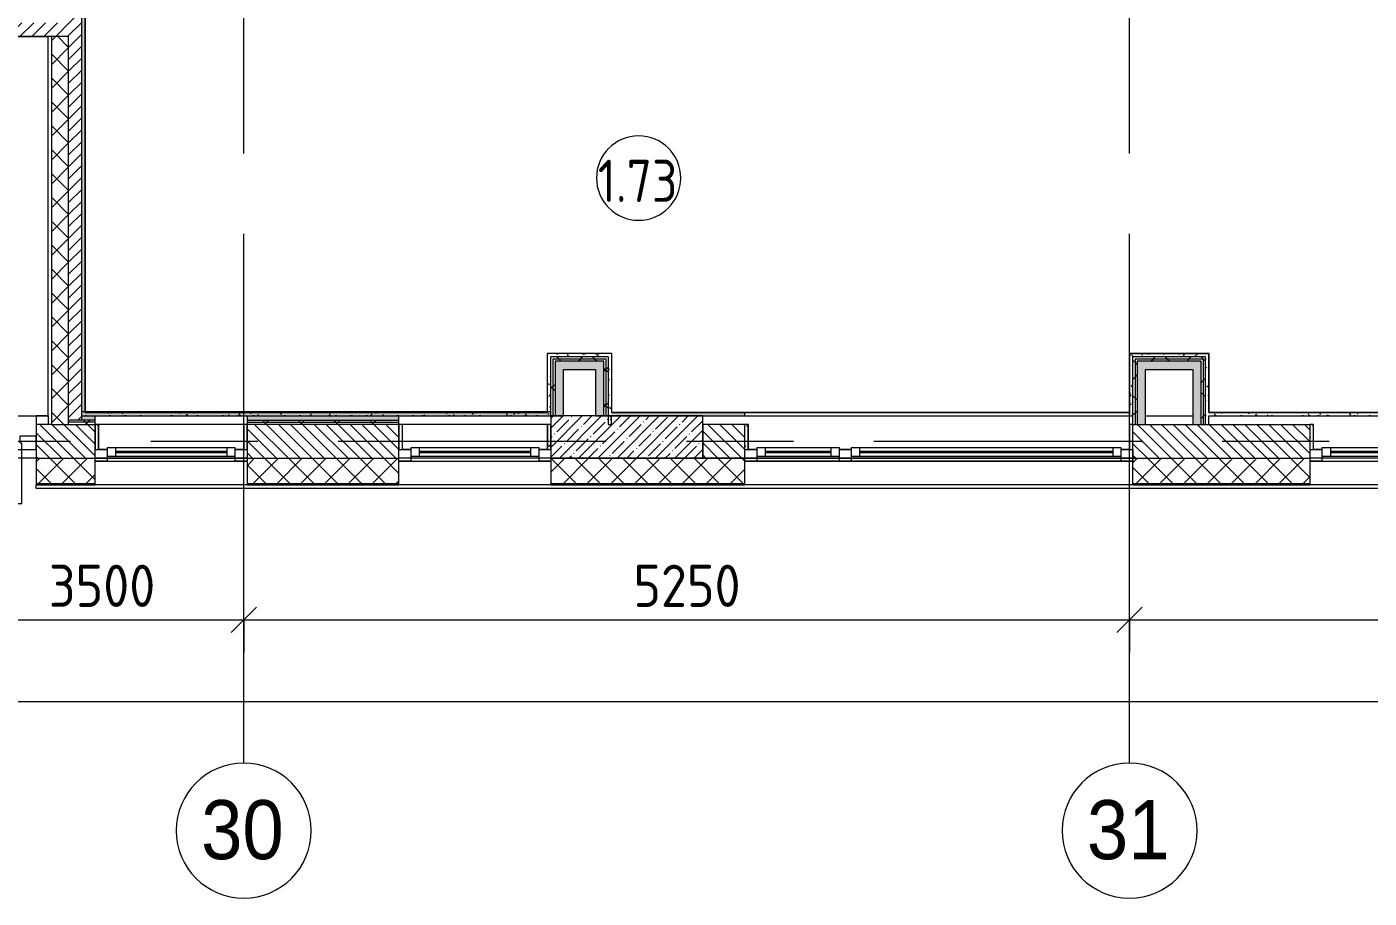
# Model space of a CAD drawing. Header units: millimetres. Extents: x 81459 to 274965, y -8553 to 29000.
# Drawn here: x 109424 to 117380, y -2706 to 2455 of the extents above; entities that cross this region are included whole.
import ezdxf

# ---------------------------------------------------------------- set-up
doc = ezdxf.new("R2010")
doc.units = ezdxf.units.MM
doc.linetypes.add('Осевая', pattern=[3175, 635, -476.25, 1587.5, -476.25])
for name, color, linetype, lineweight in [('A-ANNO-DIMS', 7, 'Continuous', 9), ('A-ANNO-DIMS-100', 7, 'Continuous', 9), ('A-AREA-IDEN', 7, 'Continuous', 9), ('A-GLAZ', 7, 'Continuous', 9), ('A-GLAZ-1', 7, 'Continuous', 13), ('A-WALL', 7, 'Continuous', 9), ('I-WALL', 7, 'Continuous', 9), ('S-COLS', 7, 'Continuous', 9), ('Оси', 7, 'Continuous', 9), ('Оси-1', 7, 'Continuous', 20), ('Оси-2', 7, 'Осевая', 9)]:
    doc.layers.add(name, color=color, linetype=linetype, lineweight=lineweight)
for name, color, linetype, lineweight, true_color in [('A-DOOR-1', 1, 'Continuous', 9, 0xff0000), ('A-DOOR-2', 1, 'Continuous', 13, 0xff0000), ('A-DOOR-FRAM-1', 1, 'Continuous', 13, 0xff0000), ('A-WALL-1', 7, 'Continuous', 9, 0x3c3c3c), ('A-WALL-FNSH-1', 7, 'Continuous', 9, 0x3c3c3c)]:
    doc.layers.add(name, color=color, linetype=linetype, lineweight=lineweight, true_color=true_color)
doc.styles.add('Arial', font='arial.ttf', dxfattribs={"width": 0.9, "height": 350})
doc.styles.add('GOST Common_1', font='GOST_Common.ttf', dxfattribs={"width": 0.9, "height": 250})
doc.styles.add('ISOCPEUR', font='isocpeur.ttf', dxfattribs={"width": 0.9, "height": 250})
doc.dimstyles.new('ISO-2_5_0_9К_БОЛЬШОЙ', dxfattribs={"dimscale": 304.8, "dimtxt": 248.995294, "dimasz": 0.492126, "dimexe": 0.393701, "dimexo": 0.984252, "dimgap": 0, "dimtad": 1, "dimdec": 0, "dimrnd": 10, "dimzin": 0, "dimdsep": 46, "dimtxsty": 'ISOCPEUR', "dimblk1": 'OBLIQUE', "dimblk2": 'OBLIQUE', "dimsah": 1, "dimcen": 0.09, "dimdle": 0.393701, "dimazin": 0, "dimtfac": 1, "dimtdec": 4, "dimtix": 1, "dimtmove": 0, "dimatfit": 3, "dimfxl": 1, "dimtvp": 1, "dimtolj": 1, "dimtzin": 0, "dimarcsym": 2})
doc.dimstyles.new('ISO-2_5_0_9К_БОЛЬШОЙ_1', dxfattribs={"dimscale": 304.8, "dimtxt": 248.995294, "dimasz": 0.492126, "dimexe": 0.393701, "dimexo": 0.984252, "dimgap": 0, "dimtad": 1, "dimdec": 0, "dimrnd": 10, "dimzin": 0, "dimdsep": 46, "dimtxsty": 'ISOCPEUR', "dimblk1": 'OBLIQUE', "dimblk2": 'OBLIQUE', "dimsah": 1, "dimcen": 0.09, "dimdle": 0.393701, "dimazin": 0, "dimtfac": 1, "dimtdec": 4, "dimtix": 1, "dimtmove": 2, "dimatfit": 3, "dimfxl": 1, "dimtvp": 1, "dimtolj": 1, "dimtzin": 0, "dimarcsym": 2})
pattern_1 = [(45, (0, 0), (-35.35534, 35.35534), [])]
pattern_2 = [(45, (0, 0), (-70.71068, 70.71068), []), (135, (0, 0), (-70.71068, -70.71068), [])]
pattern_3 = [(0, (0, 0), (121.92, 30.48), [10.058, -81.382, 10.058, -81.382, -487.68]), (0, (0, 0), (121.92, 30.48), [-182.88, 10.058, -172.822, 10.058, -81.382, -213.36]), (0, (0, 0), (121.92, 30.48), [-457.2, 10.058, -50.902, 10.058, -142.342]), (120, (45.72, 15.24), (-87.356454, 90.345817), [10.058, -81.382, 10.058, -81.382, -487.68]), (120, (45.72, 15.24), (-87.356454, 90.345817), [-182.88, 10.058, -172.822, 10.058, -81.382, -213.36]), (120, (45.72, 15.24), (-87.356454, 90.345817), [-457.2, 10.058, -50.902, 10.058, -142.342]), (240, (60.96, 76.2), (-34.563546, -120.825817), [10.058, -81.382, 10.058, -81.382, -487.68]), (240, (60.96, 76.2), (-34.563546, -120.825817), [-182.88, 10.058, -172.822, 10.058, -81.382, -213.36]), (240, (60.96, 76.2), (-34.563546, -120.825817), [-457.2, 10.058, -50.902, 10.058, -142.342])]
pattern_4 = [(45, (0, 0), (-106.06602, 106.06602), []), (135, (0, 0), (-106.06602, -106.06602), [])]

# ---------------------------------------------------------------- blocks, each defined once
blk = doc.blocks.new('120_Окно_СКБ_2Ст_Фрамуга сверху - 120_Окно_СКБ_2Ст_2300х2500_h_ ДОО-19727959-План заполнения и маркировки дверных проемов 1 этажа в осях 23_1-33')
at = {"layer": 'A-GLAZ'}
for p, q in [((1150, -57), (-1150, -57)), ((-1080, -57), (1080, -57)), ((-1130, -127), (-1080, -127)), ((-1030, -107), (470, -107)), ((470, -117), (-1030, -117)), ((520, -127), (590, -127)), ((520, -127), (590, -127)), ((640, -107), (1030, -107)), ((1030, -117), (640, -117)), ((1080, -127), (1130, -127))]:
    blk.add_line(p, q, dxfattribs=at)
at = {"layer": 'A-GLAZ-1'}
for p, q in [((-1150, -127), (-1150, -57)), ((-1150, -57), (-1080, -57)), ((-1080, -57), (-1080, -127)), ((520, -127), (520, -57)), ((520, -57), (590, -57)), ((590, -57), (590, -127)), ((1080, -127), (1080, -57)), ((1080, -57), (1150, -57)), ((1150, -57), (1150, -127)), ((-1080, -127), (-1150, -127)), ((520, -87), (-1080, -87)), ((-1080, -87), (-1080, -137)), ((-1080, -137), (520, -137)), ((-1030, -137), (-1030, -87)), ((470, -137), (470, -87)), ((520, -137), (520, -87)), ((590, -127), (520, -127)), ((1080, -87), (590, -87)), ((590, -87), (590, -137)), ((590, -137), (1080, -137)), ((640, -137), (640, -87)), ((1030, -137), (1030, -87)), ((1080, -137), (1080, -87)), ((1150, -127), (1080, -127))]:
    blk.add_line(p, q, dxfattribs=at)
blk = doc.blocks.new('120_Окно_СКБ_1Ст - 120_Окно_СКБ_1Ст 900х2500_h_ с форточкой-22876038-План заполнения и маркировки дверных проемов 1 этажа в осях 23_1-33')
at = {"layer": 'A-GLAZ'}
for p, q in [((450, -57), (-450, -57)), ((-430, -127), (-380, -127)), ((-330, -107), (330, -107)), ((330, -117), (-330, -117)), ((380, -127), (430, -127))]:
    blk.add_line(p, q, dxfattribs=at)
at = {"layer": 'A-GLAZ-1'}
for p, q in [((-450, -127), (-450, -57)), ((-450, -57), (-380, -57)), ((-380, -57), (-380, -127)), ((380, -127), (380, -57)), ((380, -57), (450, -57)), ((450, -57), (450, -127)), ((-380, -127), (-450, -127)), ((380, -87), (-380, -87)), ((-380, -87), (-380, -137)), ((-380, -137), (380, -137)), ((-330, -137), (-330, -87)), ((330, -137), (330, -87)), ((380, -137), (380, -87)), ((450, -127), (380, -127))]:
    blk.add_line(p, q, dxfattribs=at)
blk = doc.blocks.new('110_Дверь_СКБ_2Ст_Наружная - ДН-5_л__ Двухстворчатая 1350 х3800 _h_ в свету с верхним остеклением-21877029-План заполнения и маркировки дверных проемов 1 этажа в осях 23_1-33')
at = {"layer": 'A-DOOR-1'}
for centre, radius, start, end in [((659.5, 50), 960, 90, 180), ((-620.5, 50), 320, 0, 90)]:
    blk.add_arc(centre, radius, start, end, dxfattribs=at)
at = {"layer": 'A-DOOR-2'}
for p, q in [((659.5, 1010), (619.5, 1010)), ((619.5, 50), (619.5, 1010)), ((659.5, 1010), (659.5, 50)), ((-620.5, 370), (-580.5, 370)), ((-620.5, 370), (-620.5, 50)), ((-580.5, 50), (-580.5, 370)), ((-620.5, 50), (-580.5, 50)), ((659.5, 50), (619.5, 50))]:
    blk.add_line(p, q, dxfattribs=at)
at = {"layer": 'A-DOOR-FRAM-1'}
for p, q in [((-705.5, 50), (-705.5, -30)), ((-705.5, 50), (-620.5, 50)), ((-620.5, 50), (-620.5, 10)), ((-610.5, 10), (-620.5, 10)), ((-610.5, 10), (-610.5, -30)), ((649.5, 10), (649.5, -30)), ((659.5, 10), (649.5, 10)), ((659.5, 50), (659.5, 10)), ((659.5, 50), (744.5, 50)), ((744.5, 50), (744.5, -30)), ((-705.5, -30), (-610.5, -30)), ((649.5, -30), (744.5, -30))]:
    blk.add_line(p, q, dxfattribs=at)
blk = doc.blocks.new('120_Окно_СКБ_1Ст - 120_Окно_СКБ_1Ст 900х2500_h_ с форточкой-V8-План заполнения и маркировки дверных проемов 1 этажа в осях 23_1-33')
at = {"layer": 'A-GLAZ'}
for p, q in [((450, -57), (-450, -57)), ((-430, -127), (-380, -127)), ((-330, -107), (330, -107)), ((330, -117), (-330, -117)), ((380, -127), (430, -127))]:
    blk.add_line(p, q, dxfattribs=at)
at = {"layer": 'A-GLAZ-1'}
for p, q in [((-450, -127), (-450, -57)), ((-450, -57), (-380, -57)), ((-380, -57), (-380, -127)), ((380, -127), (380, -57)), ((380, -57), (450, -57)), ((450, -57), (450, -127)), ((-380, -127), (-450, -127)), ((380, -87), (-380, -87)), ((-380, -87), (-380, -137)), ((-380, -137), (380, -137)), ((-330, -137), (-330, -87)), ((330, -137), (330, -87)), ((380, -137), (380, -87)), ((450, -127), (380, -127))]:
    blk.add_line(p, q, dxfattribs=at)
blk = doc.blocks.new('120_Окно_СКБ_1Ст - 120_Окно_СКБ_1Ст 900х2500_h_ с форточкой-V2-План заполнения и маркировки дверных проемов 1 этажа в осях 23_1-33')
at = {"layer": 'A-GLAZ'}
for p, q in [((450, -57), (-450, -57)), ((-430, -127), (-380, -127)), ((-330, -107), (330, -107)), ((330, -117), (-330, -117)), ((380, -127), (430, -127))]:
    blk.add_line(p, q, dxfattribs=at)
at = {"layer": 'A-GLAZ-1'}
for p, q in [((-450, -127), (-450, -57)), ((-450, -57), (-380, -57)), ((-380, -57), (-380, -127)), ((380, -127), (380, -57)), ((380, -57), (450, -57)), ((450, -57), (450, -127)), ((-380, -127), (-450, -127)), ((380, -87), (-380, -87)), ((-380, -87), (-380, -137)), ((-380, -137), (380, -137)), ((-330, -137), (-330, -87)), ((330, -137), (330, -87)), ((380, -137), (380, -87)), ((450, -127), (380, -127))]:
    blk.add_line(p, q, dxfattribs=at)
blk = doc.blocks.new('Ось сетки - D8-29747960-План заполнения и маркировки дверных проемов 1 этажа в осях 23_1-33')
at = {"layer": 'Оси-1'}
for start, end in [(360, 180), (180, 360)]:
    blk.add_arc((0, 0), 4, start, end, dxfattribs=at)
blk = doc.blocks.new('DIMBLOCK9-План заполнения и маркировки дверных проемов 1 этажа в осях 23_1-33')
at = {"layer": 'A-ANNO-DIMS-100'}
for p, q in [((107210, -1251.6), (107210, -937.7)), ((110710, -1251.6), (110710, -937.7)), ((107210, -1057.7), (110710, -1057.7)), ((107210, -1057.7), (107210, -1251.6)), ((110710, -1057.7), (110710, -1251.6))]:
    blk.add_line(p, q, dxfattribs=at)
at = {"layer": 'A-ANNO-DIMS-100', "lineweight": 20}
for p, q in [((107210, -1057.7), (107285, -982.7)), ((110710, -1057.7), (110785, -982.7)), ((107210, -1057.7), (107135, -1132.7)), ((110710, -1057.7), (110635, -1132.7))]:
    blk.add_line(p, q, dxfattribs=at)
at = {"layer": 'A-ANNO-DIMS-100', "color": 0, "insert": (109555, -731), "char_height": 250, "width": 758.478, "attachment_point": 1, "line_spacing_factor": 1.149209, "style": 'ISOCPEUR'}
blk.add_mtext('3500', dxfattribs=at)
blk = doc.blocks.new('_Oblique')
at = {"color": 0, "linetype": 'ByBlock', "lineweight": -2}
blk.add_line((-0.5, -0.5), (0.5, 0.5), dxfattribs=at)
blk = doc.blocks.new('DIMBLOCK10-План заполнения и маркировки дверных проемов 1 этажа в осях 23_1-33')
at = {"layer": 'A-ANNO-DIMS-100'}
for p, q in [((110710, -1251.6), (110710, -937.7)), ((115960, -1251.6), (115960, -937.7)), ((110710, -1057.7), (115960, -1057.7)), ((110710, -1057.7), (110710, -1251.6)), ((115960, -1057.7), (115960, -1251.6))]:
    blk.add_line(p, q, dxfattribs=at)
at = {"layer": 'A-ANNO-DIMS-100', "lineweight": 20}
for p, q in [((110710, -1057.7), (110785, -982.7)), ((115960, -1057.7), (116035, -982.7)), ((110710, -1057.7), (110635, -1132.7)), ((115960, -1057.7), (115885, -1132.7))]:
    blk.add_line(p, q, dxfattribs=at)
at = {"layer": 'A-ANNO-DIMS-100', "color": 0, "insert": (113019, -731), "char_height": 250, "width": 758.478, "attachment_point": 1, "line_spacing_factor": 1.149209, "style": 'ISOCPEUR'}
blk.add_mtext('5250', dxfattribs=at)
blk = doc.blocks.new('DIMBLOCK11-План заполнения и маркировки дверных проемов 1 этажа в осях 23_1-33')
at = {"layer": 'A-ANNO-DIMS-100'}
for p, q in [((115960, -1251.6), (115960, -937.7)), ((121210, -1251.6), (121210, -937.7)), ((115960, -1057.7), (121210, -1057.7)), ((115960, -1057.7), (115960, -1251.6)), ((121210, -1057.7), (121210, -1251.6))]:
    blk.add_line(p, q, dxfattribs=at)
at = {"layer": 'A-ANNO-DIMS-100', "lineweight": 20}
for p, q in [((115960, -1057.7), (116035, -982.7)), ((121210, -1057.7), (121285, -982.7)), ((115960, -1057.7), (115885, -1132.7)), ((121210, -1057.7), (121135, -1132.7))]:
    blk.add_line(p, q, dxfattribs=at)
at = {"layer": 'A-ANNO-DIMS-100', "color": 0, "insert": (118269, -731), "char_height": 250, "width": 758.478, "attachment_point": 1, "line_spacing_factor": 1.149209, "style": 'ISOCPEUR'}
blk.add_mtext('5250', dxfattribs=at)
blk = doc.blocks.new('Марка_Помещения - Номер-25198446-План заполнения и маркировки дверных проемов 1 этажа в осях 23_1-33')
at = {"layer": 'A-AREA-IDEN'}
for start, end in [(360, 180), (180, 360)]:
    blk.add_arc((0, 0), 2.5, start, end, dxfattribs=at)
blk = doc.blocks.new('DIMBLOCK26-План заполнения и маркировки дверных проемов 1 этажа в осях 23_1-33')
at = {"layer": 'A-ANNO-DIMS-100'}
for p, q in [((84560, -1734.5), (84560, -1420.6)), ((125010, -1734.5), (125010, -1420.6)), ((84440, -1540.6), (125130, -1540.6)), ((84560, -1540.6), (84560, -1734.5)), ((125010, -1540.6), (125010, -1734.5))]:
    blk.add_line(p, q, dxfattribs=at)
at = {"layer": 'A-ANNO-DIMS-100', "lineweight": 20}
for p, q in [((84560, -1540.6), (84635, -1465.6)), ((125010, -1540.6), (125085, -1465.6)), ((84560, -1540.6), (84485, -1615.6)), ((125010, -1540.6), (124935, -1615.6))]:
    blk.add_line(p, q, dxfattribs=at)
at = {"layer": 'A-ANNO-DIMS-100', "color": 0, "insert": (104366, -1214), "char_height": 250, "width": 1005.558, "attachment_point": 1, "line_spacing_factor": 1.149209, "style": 'ISOCPEUR'}
blk.add_mtext('40450', dxfattribs=at)

msp = doc.modelspace()

# ---------------------------------------------------------------- hatches: boundary and pattern name
at = {"layer": 'A-WALL'}
h = msp.add_hatch(dxfattribs=at)
h.set_pattern_fill('FP_1', color=256, style=0, pattern_type=2)
h.set_pattern_definition([(135, (0, 0), (-35.35534, -35.35534), [])])
h.paths.add_polyline_path([(123730, -100), (123730, 100), (123530, 100), (123530, -100)])
h.paths.add_polyline_path([(121230, -100), (121230, 100), (121130, 100), (121130, -100)])
h.paths.add_polyline_path([(119131.8, -100), (119330, -100), (119330, 100), (118830, 100), (118830, -100)])
h.paths.add_polyline_path([(117030, -100), (117030, 100), (115980, 100), (115980, -100), (116473.3, -100)])
h.paths.add_polyline_path([(113680, -100), (113680, 100), (113430, 100), (113430, -100)])
h.paths.add_polyline_path([(110730, -100), (111630, -100), (111630, 100), (110730, 100)])
h.paths.add_polyline_path([(109670, -100), (109830, -100), (109830, 100), (109480, 100), (109480, -100), (109655, -100)])
h.paths.add_polyline_path([(106230, -100), (106230, 100), (105180, 100), (105180, -100), (105839.1, -100)])
h.paths.add_polyline_path([(102880, -100), (102880, 100), (102630, 100), (102630, -100)])
h.paths.add_polyline_path([(101730, -100), (101730, 100), (100830, 100), (100830, -100)])
h.paths.add_polyline_path([(98105, -100), (98105, 100), (97105, 100), (97105, -100), (97863.5, -100)])
h.paths.add_polyline_path([(94530, -100), (94780, -100), (94780, 100), (94530, 100), (94530, 56.5)])
h.paths.add_polyline_path([(92546.4, -100), (92730, -100), (92730, 100), (91930, 100), (91930, -100)])
h = msp.add_hatch(dxfattribs=at)
h.set_pattern_fill('FP_5', color=256, style=0, pattern_type=2)
h.set_pattern_definition(pattern_2)
h.paths.add_polyline_path([(125080, -250), (125080, -100), (123530, -100), (123530, -250)])
h.paths.add_polyline_path([(121230, -250), (121230, -100), (120230, -100), (120230, -250), (120461.1, -250)])
h.paths.add_polyline_path([(119131.8, -250), (119330, -250), (119330, -100), (117930, -100), (117930, -250)])
h.paths.add_polyline_path([(117030, -250), (117030, -100), (115980, -100), (115980, -250), (116473.3, -250)])
h.paths.add_polyline_path([(113150.1, -250), (113680, -250), (113680, -100), (112530, -100), (112530, -250)])
h.paths.add_polyline_path([(109494.6, -250), (109830, -250), (109830, -100), (109480, -100), (109480, -250)])
h.paths.add_polyline_path([(111156.2, -250), (111630, -250), (111630, -100), (110730, -100), (110730, -250)])
h.paths.add_polyline_path([(107130, -250), (108030, -250), (108030, -100), (107130, -100)])
h.paths.add_polyline_path([(105839.1, -250), (106230, -250), (106230, -100), (105180, -100), (105180, -250)])
h.paths.add_polyline_path([(102630, -250), (102880, -250), (102880, -100), (100830, -100), (100830, -250), (101851.3, -250)])
h.paths.add_polyline_path([(99930, -250), (99930, -100), (99030, -100), (99030, -250), (99192.8, -250)])
h.paths.add_polyline_path([(97863.5, -250), (98130, -250), (98130, -100), (97080, -100), (97080, -250)])
h.paths.add_polyline_path([(94780, -250), (94780, -100), (93630, -100), (93630, -250), (94530, -250)])
h.paths.add_polyline_path([(91930, -250), (92730, -250), (92730, -100), (91930, -100)])
h.paths.add_polyline_path([(91030, -250), (91030, -100), (89210, -100), (89210, -250), (89887.9, -250)])
at = {"layer": 'I-WALL'}
h = msp.add_hatch(dxfattribs=at)
h.set_pattern_fill('FP_3', color=256, style=0, pattern_type=2)
h.set_pattern_definition(pattern_1)
h.paths.add_polyline_path([(109670, 125), (109750, 125), (109750, 3655), (109670, 3655), (109670, 219.7)])
h.paths.add_polyline_path([(109750, 5055), (109750, 10400), (109670, 10400), (109670, 5055)])
h = msp.add_hatch(dxfattribs=at)
h.set_pattern_fill('FP_31', color=256, style=0, pattern_type=2)
h.set_pattern_definition(pattern_3)
h.paths.add_polyline_path([(109750, 150), (109770, 150), (109770, 3630), (109750, 3630), (109750, 219.7)])
h.paths.add_polyline_path([(109770, 5080), (109770, 6600), (109750, 6600), (109750, 5080)])
h = msp.add_hatch(dxfattribs=at)
h.set_pattern_fill('FP_3', color=256, style=0, pattern_type=2)
h.set_pattern_definition(pattern_1)
h.paths.add_polyline_path([(109670, 2400), (109670, 2480), (109249, 2480), (109249, 2400), (109570, 2400)])
h.paths.add_polyline_path([(107849, 2400), (107849, 2480), (107350, 2480), (107350, 2400), (107451, 2400)])
h = msp.add_hatch(dxfattribs=at)
h.set_pattern_fill('FP_5', color=256, style=0, pattern_type=2)
h.set_pattern_definition(pattern_2)
h.paths.add_polyline_path([(109660.8, 100), (109670, 100), (109670, 2400), (109570, 2400), (109570, 100), (109655, 100)])
h = msp.add_hatch(dxfattribs=at)
h.set_pattern_fill('FP_31', color=256, style=0, pattern_type=2)
h.set_pattern_definition(pattern_3)
h.paths.add_polyline_path([(112510, 170), (112530, 170), (112530, 520), (112510, 520), (112510, 219.7)])
h = msp.add_hatch(dxfattribs=at)
h.set_pattern_fill('FP_31', color=256, style=0, pattern_type=2)
h.set_pattern_definition(pattern_3)
h.paths.add_polyline_path([(112870, 500), (112890, 500), (112890, 520), (112530, 520), (112530, 500)])
h = msp.add_hatch(dxfattribs=at)
h.set_pattern_fill('FP_32', color=256, style=0, pattern_type=2)
h.set_pattern_definition(pattern_4)
h.paths.add_polyline_path([(112530, 150), (112542.5, 150), (112542.5, 500), (112530, 500), (112530, 170)])
h = msp.add_hatch(dxfattribs=at)
h.set_pattern_fill('FP_32', color=256, style=0, pattern_type=2)
h.set_pattern_definition(pattern_4)
h.paths.add_polyline_path([(112870, 487.5), (112870, 500), (112542.5, 500), (112542.5, 487.5), (112857.5, 487.5)])
h = msp.add_hatch(dxfattribs=at)
h.set_pattern_fill('FP_32', color=256, style=0, pattern_type=2)
h.set_pattern_definition(pattern_4)
h.paths.add_polyline_path([(112542.5, 150), (112555, 150), (112555, 487.5), (112542.5, 487.5), (112542.5, 219.7)])
h = msp.add_hatch(dxfattribs=at)
h.set_pattern_fill('FP_32', color=256, style=0, pattern_type=2)
h.set_pattern_definition(pattern_4)
h.paths.add_polyline_path([(112845, 475), (112857.5, 475), (112857.5, 487.5), (112555, 487.5), (112555, 475), (112605, 475)])
h = msp.add_hatch(dxfattribs=at)
h.set_pattern_fill('FP_32', color=256, style=0, pattern_type=2)
h.set_pattern_definition(pattern_4)
h.paths.add_polyline_path([(112870, 150), (112870, 487.5), (112857.5, 487.5), (112857.5, 150)])
h = msp.add_hatch(dxfattribs=at)
h.set_pattern_fill('FP_31', color=256, style=0, pattern_type=2)
h.set_pattern_definition(pattern_3)
h.paths.add_polyline_path([(112890, 100), (112890, 500), (112870, 500), (112870, 100)])
h = msp.add_hatch(dxfattribs=at)
h.set_pattern_fill('FP_31', color=256, style=0, pattern_type=2)
h.set_pattern_definition(pattern_3)
h.paths.add_polyline_path([(115960, 170), (115980, 170), (115980, 520), (115960, 520), (115960, 219.7)])
h = msp.add_hatch(dxfattribs=at)
h.set_pattern_fill('FP_31', color=256, style=0, pattern_type=2)
h.set_pattern_definition(pattern_3)
h.paths.add_polyline_path([(116430, 500), (116430, 520), (115980, 520), (115980, 500), (116410, 500)])
h = msp.add_hatch(dxfattribs=at)
h.set_pattern_fill('FP_32', color=256, style=0, pattern_type=2)
h.set_pattern_definition(pattern_4)
h.paths.add_polyline_path([(115992.5, 100), (115992.5, 500), (115980, 500), (115980, 100)])
h = msp.add_hatch(dxfattribs=at)
h.set_pattern_fill('FP_32', color=256, style=0, pattern_type=2)
h.set_pattern_definition(pattern_4)
h.paths.add_polyline_path([(116410, 487.5), (116410, 500), (115992.5, 500), (115992.5, 487.5), (116397.5, 487.5)])
h = msp.add_hatch(dxfattribs=at)
h.set_pattern_fill('FP_32', color=256, style=0, pattern_type=2)
h.set_pattern_definition(pattern_4)
h.paths.add_polyline_path([(115992.5, 100), (116005, 100), (116005, 487.5), (115992.5, 487.5), (115992.5, 219.7)])
h = msp.add_hatch(dxfattribs=at)
h.set_pattern_fill('FP_32', color=256, style=0, pattern_type=2)
h.set_pattern_definition(pattern_4)
h.paths.add_polyline_path([(116385, 475), (116397.5, 475), (116397.5, 487.5), (116005, 487.5), (116005, 475), (116055, 475)])
h = msp.add_hatch(dxfattribs=at)
h.set_pattern_fill('FP_32', color=256, style=0, pattern_type=2)
h.set_pattern_definition(pattern_4)
h.paths.add_polyline_path([(116410, 100), (116410, 487.5), (116397.5, 487.5), (116397.5, 100)])
h = msp.add_hatch(dxfattribs=at)
h.set_pattern_fill('FP_31', color=256, style=0, pattern_type=2)
h.set_pattern_definition(pattern_3)
h.paths.add_polyline_path([(116410, 100), (116430, 100), (116430, 500), (116410, 500), (116410, 219.7)])
for points in [[(112555, 150), (112605, 150), (112605, 475), (112555, 475), (112555, 219.7)], [(112795, 425), (112845, 425), (112845, 475), (112605, 475), (112605, 425)], [(112845, 150), (112845, 425), (112795, 425), (112795, 150)], [(116005, 100), (116055, 100), (116055, 475), (116005, 475), (116005, 219.7)], [(116335, 425), (116385, 425), (116385, 475), (116055, 475), (116055, 425)], [(116385, 100), (116385, 425), (116335, 425), (116335, 100)], [(111156.2, 125), (111630, 125), (111630, 150), (112530, 150), (112530, 175), (109750, 175), (109750, 125), (109830, 125), (109830, 150), (110730, 150), (110730, 125)]]:
    msp.add_hatch(color=256, dxfattribs=at).paths.add_polyline_path(points)
h = msp.add_hatch(dxfattribs=at)
h.set_pattern_fill('FP_32', color=256, style=0, pattern_type=2)
h.set_pattern_definition(pattern_4)
h.paths.add_polyline_path([(112845, 150), (112857.5, 150), (112857.5, 475), (112845, 475), (112845, 219.7)])
h = msp.add_hatch(dxfattribs=at)
h.set_pattern_fill('FP_32', color=256, style=0, pattern_type=2)
h.set_pattern_definition(pattern_4)
h.paths.add_polyline_path([(116397.5, 100), (116397.5, 475), (116385, 475), (116385, 100)])
h = msp.add_hatch(dxfattribs=at)
h.set_pattern_fill('FP_31', color=256, style=0, pattern_type=2)
h.set_pattern_definition(pattern_3)
h.paths.add_polyline_path([(112530, 150), (112530, 170), (109770, 170), (109770, 150), (112485.5, 150)])
h = msp.add_hatch(dxfattribs=at)
h.set_pattern_fill('FP_31', color=256, style=0, pattern_type=2)
h.set_pattern_definition(pattern_3)
h.paths.add_polyline_path([(115980, 150), (115980, 170), (115960, 170), (115960, 150)])
h.paths.add_polyline_path([(113680, 150), (113680, 170), (112890, 170), (112890, 150), (113150.1, 150)])
h = msp.add_hatch(dxfattribs=at)
h.set_pattern_fill('FP_31', color=256, style=0, pattern_type=2)
h.set_pattern_definition(pattern_3)
h.paths.add_polyline_path([(119290, 150), (119290, 170), (116430, 170), (116430, 150), (119131.8, 150)])
h = msp.add_hatch(dxfattribs=at)
h.set_pattern_fill('FP_32', color=256, style=0, pattern_type=2)
h.set_pattern_definition(pattern_4)
h.paths.add_polyline_path([(111630, 112.5), (111630, 125), (110730, 125), (110730, 112.5), (111156.2, 112.5)])
h.paths.add_polyline_path([(109830, 112.5), (109830, 125), (109670, 125), (109670, 112.5), (109826.9, 112.5)])
h = msp.add_hatch(dxfattribs=at)
h.set_pattern_fill('FP_32', color=256, style=0, pattern_type=2)
h.set_pattern_definition(pattern_4)
h.paths.add_polyline_path([(111156.2, 100), (111630, 100), (111630, 112.5), (110730, 112.5), (110730, 100)])
h.paths.add_polyline_path([(109750, 100), (109830, 100), (109830, 112.5), (109670, 112.5), (109670, 100)])
h = msp.add_hatch(dxfattribs=at)
h.set_pattern_fill('FP_31', color=256, style=0, pattern_type=2)
h.set_pattern_definition(pattern_3)
h.paths.add_polyline_path([(109850, -48), (109850, 100), (109830, 100), (109830, -48)])
h = msp.add_hatch(dxfattribs=at)
h.set_pattern_fill('FP_31', color=256, style=0, pattern_type=2)
h.set_pattern_definition(pattern_3)
h.paths.add_polyline_path([(110730, -48), (110730, 100), (110710, 100), (110710, -48)])
h = msp.add_hatch(dxfattribs=at)
h.set_pattern_fill('FP_31', color=256, style=0, pattern_type=2)
h.set_pattern_definition(pattern_3)
h.paths.add_polyline_path([(111650, -48), (111650, 100), (111630, 100), (111630, -48)])
h = msp.add_hatch(dxfattribs=at)
h.set_pattern_fill('FP_31', color=256, style=0, pattern_type=2)
h.set_pattern_definition(pattern_3)
h.paths.add_polyline_path([(112530, -48), (112530, 100), (112510, 100), (112510, -48)])
h = msp.add_hatch(dxfattribs=at)
h.set_pattern_fill('FP_31', color=256, style=0, pattern_type=2)
h.set_pattern_definition(pattern_3)
h.paths.add_polyline_path([(113700, -48), (113700, 100), (113680, 100), (113680, -48)])
h = msp.add_hatch(dxfattribs=at)
h.set_pattern_fill('FP_31', color=256, style=0, pattern_type=2)
h.set_pattern_definition(pattern_3)
h.paths.add_polyline_path([(115980, -48), (115980, 100), (115960, 100), (115960, -48)])
h = msp.add_hatch(dxfattribs=at)
h.set_pattern_fill('FP_31', color=256, style=0, pattern_type=2)
h.set_pattern_definition(pattern_3)
h.paths.add_polyline_path([(117050, -48), (117050, 100), (117030, 100), (117030, -48)])
at = {"layer": 'S-COLS'}
h = msp.add_hatch(dxfattribs=at)
h.set_pattern_fill('FP_2', color=256, style=0, pattern_type=2)
h.set_pattern_definition([(45, (0, 0), (-57.024626, 57.024626), []), (45, (57.025, 0), (-57.024626, 57.024626), [100.806, -20.161, 3.353, -16.808])])
h.paths.add_polyline_path([(112530, -100), (113430, -100), (113430, 150), (112530, 150)])

# ---------------------------------------------------------------- linework, layer by layer
at = {"layer": 'A-WALL'}
for p, q in [((109249, 2400), (109670, 2400)), ((109550, 150), (109550, 2400)), ((109570, 2400), (109570, 100)), ((109670, 2400), (109670, 125)), ((112530, 170), (112530, 500)), ((112542.5, 487.5), (112542.5, 150)), ((112857.5, 487.5), (112542.5, 487.5)), ((112857.5, 150), (112857.5, 487.5)), ((112890, 520), (112890, 170)), ((115960, 150), (115960, 520)), ((115992.5, 487.5), (115992.5, 100)), ((116397.5, 487.5), (115992.5, 487.5)), ((116397.5, 100), (116397.5, 487.5)), ((112555, 475), (112555, 150)), ((112845, 475), (112555, 475)), ((112845, 150), (112845, 475)), ((116005, 475), (116005, 100)), ((116385, 475), (116005, 475)), ((116385, 100), (116385, 475)), ((112510, 170), (109770, 170)), ((109771, 170), (112510, 170)), ((109570, 100), (109830, 100)), ((109830, 125), (109670, 125)), ((109830, 112.5), (109670, 112.5)), ((110730, 125), (111630, 125)), ((110730, 112.5), (111630, 112.5)), ((111630, 100), (110730, 100)), ((112530, 150), (112530, 150)), ((113430, 100), (113430, -100)), ((109480, -100), (109830, -100)), ((109480, -100), (111630, -100)), ((110730, -100), (111630, -100)), ((113430, -100), (113680, -100)), ((113680, -100), (117030, -100)), ((115980, -100), (117030, -100)), ((109480, -250), (109830, -250)), ((109480, -253), (109830, -253)), ((109480, -280), (109480, -258)), ((125260, -280), (109480, -280)), ((110730, -258), (109830, -258)), ((110730, -250), (111630, -250)), ((110730, -253), (111630, -253)), ((112530, -258), (111630, -258)), ((112530, -250), (113680, -250)), ((112530, -253), (113680, -253)), ((115980, -258), (113680, -258)), ((115980, -250), (117030, -250)), ((115980, -253), (117030, -253)), ((117930, -258), (117030, -258))]:
    msp.add_line(p, q, dxfattribs=at)
at = {"layer": 'A-WALL-1'}
for p, q in [((109750, 125), (109750, 3655)), ((112890, 520), (112510, 520)), ((112870, 500), (112530, 500)), ((112870, 500), (112870, 100)), ((116410, 500), (115980, 500)), ((115980, -250), (115980, 500)), ((116410, 100), (116410, 500)), ((116430, 520), (116430, 520)), ((116430, 170), (116430, 520)), ((112605, 150), (112605, 425)), ((112605, 425), (112795, 425)), ((112795, 425), (112795, 150)), ((116055, 100), (116055, 425)), ((116055, 425), (116335, 425)), ((116335, 425), (116335, 100)), ((112530, 175), (109750, 175)), ((112510, 171), (112510, 170)), ((112530, 150), (112530, 170)), ((113680, 170), (112890, 170)), ((113680, 150), (113680, 170)), ((119290, 170), (116430, 170)), ((109570, 100), (109480, 100)), ((109480, 100), (109480, -250)), ((109670, 125), (109670, 100)), ((109750, 150), (112605, 150)), ((109830, -250), (109830, 150)), ((109830, 150), (110730, 150)), ((109830, 100), (109830, -48)), ((109850, 100), (109830, 100)), ((109850, -48), (109850, 100)), ((110710, 100), (110710, -48)), ((110730, 100), (110710, 100)), ((110730, 150), (110730, -250)), ((110730, -48), (110730, 100)), ((111630, -250), (111630, 150)), ((111630, 150), (112530, 150)), ((111630, 100), (111630, -48)), ((111650, 100), (111630, 100)), ((111650, -48), (111650, 100)), ((112510, 100), (112510, -48)), ((112530, 100), (112510, 100)), ((112530, -48), (112530, 100)), ((112795, 150), (112870, 150)), ((112870, 100), (112890, 100)), ((112890, 100), (112890, 150)), ((112890, 150), (113680, 150)), ((113680, 100), (113430, 100)), ((113680, -250), (113680, 100)), ((113700, 100), (113680, 100)), ((113700, -48), (113700, 100)), ((115960, 150), (115980, 150)), ((115960, 100), (115960, -48)), ((115980, 100), (115960, 100)), ((115980, 100), (117030, 100)), ((116430, 100), (116430, 150)), ((116430, 150), (119290, 150)), ((117030, -250), (117030, 100)), ((117050, 100), (117030, 100)), ((117050, -48), (117050, 100)), ((109830, -48), (109850, -48)), ((110710, -48), (110730, -48)), ((111630, -48), (111650, -48)), ((112510, -48), (112530, -48)), ((113680, -48), (113700, -48)), ((115960, -48), (115980, -48)), ((117030, -48), (117050, -48)), ((113680, -100), (111630, -100)), ((112530, -100), (112530, -250)), ((121230, -100), (117030, -100))]:
    msp.add_line(p, q, dxfattribs=at)
at = {"layer": 'A-WALL-FNSH-1'}
for p, q in [((109771, 171), (109771, 6599)), ((109770, 5080), (109770, 170)), ((109249, 2399), (109550, 2399)), ((109549, 2400), (109549, 151)), ((112509, 521), (112509, 171)), ((112891, 521), (112509, 521)), ((112510, 171), (112510, 520)), ((112891, 171), (112891, 521)), ((116431, 521), (115959, 521)), ((115959, 521), (115959, 170)), ((115960, 520), (116430, 520)), ((116430, 520), (116430, 170)), ((116431, 171), (116431, 521)), ((112509, 171), (109771, 171)), ((112510.5, 171), (112510, 171)), ((112510, 170), (112510.5, 170)), ((112510.5, 170), (112510.5, 171)), ((112890, 170), (113701, 170)), ((113701, 171), (112891, 171)), ((113701, 170), (113701, 171)), ((115960, 171), (115947.2, 171)), ((115947.2, 171), (115947.2, 170)), ((115947.2, 170), (115960, 170)), ((115959, 170), (115960, 170)), ((115960, 170), (115960, 171)), ((116430, 170), (119290, 170)), ((119289, 171), (116431, 171)), ((109549, 151), (109480, 151)), ((109480, 151), (109480, 150)), ((109480, 150), (109550, 150)), ((109550, 150), (109550, 100)), ((109851, 100), (109850, 100)), ((109851, -48), (109851, 100)), ((110709, 100), (110709, -48)), ((110710, 100), (110709, 100)), ((111651, 100), (111650, 100)), ((111651, -48), (111651, 100)), ((112509, 100), (112509, -48)), ((112510, 100), (112509, 100)), ((113701, 100), (113700, 100)), ((113701, -48), (113701, 100)), ((115959, 100), (115959, -48)), ((115960, 100), (115959, 100)), ((117051, 100), (117050, 100)), ((117051, -48), (117051, 100)), ((109850, -48), (109851, -48)), ((110709, -48), (110710, -48)), ((111650, -48), (111651, -48)), ((112509, -48), (112510, -48)), ((113700, -48), (113701, -48)), ((115959, -48), (115960, -48)), ((117050, -48), (117051, -48)), ((109480, -250), (109480, -258)), ((109480, -258), (109830, -258)), ((109830, -258), (109830, -250)), ((110730, -250), (110730, -258)), ((110730, -258), (111630, -258)), ((111630, -258), (111630, -250)), ((112530, -250), (112530, -258)), ((112530, -258), (113680, -258)), ((113680, -258), (113680, -250)), ((115980, -250), (115980, -258)), ((115980, -258), (117030, -258)), ((117030, -258), (117030, -250))]:
    msp.add_line(p, q, dxfattribs=at)
at = {"layer": 'I-WALL'}
for p, q in [((113680, 170), (115959, 170)), ((113701, 171), (115947.2, 171)), ((115947.2, 170), (113701, 170)), ((108030, 150), (109550, 150)), ((109480, 150), (109480, 100)), ((110710, 100), (109850, 100)), ((112510, 100), (111650, 100)), ((113680, 150), (115960, 150)), ((116055, 150), (116335, 150)), ((109480, -100), (108030, -100)), ((110730, -100), (109830, -100)), ((112530, -100), (111630, -100)), ((115980, -100), (113680, -100)), ((117930, -100), (117030, -100))]:
    msp.add_line(p, q, dxfattribs=at)
at = {"layer": 'S-COLS'}
for p, q in [((113430, 150), (112530, 150)), ((112530, 150), (112530, -100)), ((113430, 100), (113430, 150)), ((113430, -100), (113430, 100)), ((112530, -100), (113430, -100))]:
    msp.add_line(p, q, dxfattribs=at)
at = {"layer": 'Оси'}
for p, q in [((110710, -1906.3), (110710, 593.7)), ((115960, -1906.3), (115960, 593.7))]:
    msp.add_line(p, q, dxfattribs=at)
at = {"layer": 'Оси-2'}
for p, q in [((110710, 593.7), (110710, 19528.3)), ((115960, 593.7), (115960, 19415.1)), ((84758.6, 0), (122760, 0))]:
    msp.add_line(p, q, dxfattribs=at)

# ---------------------------------------------------------------- block references
at = {"layer": 'A-AREA-IDEN', "xscale": 99.99999999999993, "yscale": 99.99999999999993, "zscale": 99.99999999999993}
msp.add_blockref('Марка_Помещения - Номер-25198446-План заполнения и маркировки дверных проемов 1 этажа в осях 23_1-33', (113050.4, 1559.5), dxfattribs=at)
at = {"layer": 'A-DOOR-1', "rotation": 180}
msp.add_blockref('110_Дверь_СКБ_2Ст_Наружная - ДН-5_л__ Двухстворчатая 1350 х3800 _h_ в свету с верхним остеклением-21877029-План заполнения и маркировки дверных проемов 1 этажа в осях 23_1-33', (108774.5, 0), dxfattribs=at)
at = {"layer": 'A-GLAZ', "rotation": 180}
for name, p in [('120_Окно_СКБ_1Ст - 120_Окно_СКБ_1Ст 900х2500_h_ с форточкой-V8-План заполнения и маркировки дверных проемов 1 этажа в осях 23_1-33', (110280, -175)), ('120_Окно_СКБ_1Ст - 120_Окно_СКБ_1Ст 900х2500_h_ с форточкой-V2-План заполнения и маркировки дверных проемов 1 этажа в осях 23_1-33', (112080, -175)), ('120_Окно_СКБ_2Ст_Фрамуга сверху - 120_Окно_СКБ_2Ст_2300х2500_h_ ДОО-19727959-План заполнения и маркировки дверных проемов 1 этажа в осях 23_1-33', (114830, -175)), ('120_Окно_СКБ_1Ст - 120_Окно_СКБ_1Ст 900х2500_h_ с форточкой-22876038-План заполнения и маркировки дверных проемов 1 этажа в осях 23_1-33', (117480, -175))]:
    msp.add_blockref(name, p, dxfattribs=at)
at = {"layer": 'Оси-1', "xscale": 99.99999999999993, "yscale": 99.99999999999993, "zscale": 99.99999999999993}
for p in [(110710, -2306.3), (115960, -2306.3)]:
    msp.add_blockref('Ось сетки - D8-29747960-План заполнения и маркировки дверных проемов 1 этажа в осях 23_1-33', p, dxfattribs=at)

# ---------------------------------------------------------------- texts
at = {"layer": 'A-AREA-IDEN', "insert": (112808.5, 1668), "char_height": 250, "width": 606.076, "attachment_point": 1, "style": 'GOST Common_1'}
msp.add_mtext('1.73', dxfattribs=at)
at = {"layer": 'Оси', "char_height": 350, "width": 606.076, "attachment_point": 1, "style": 'Arial'}
for s, insert in [('30', (110457.4, -2125.6)), ('31', (115707.4, -2125.6))]:
    msp.add_mtext(s, dxfattribs=dict(at, insert=insert))

# ---------------------------------------------------------------- dimensions: what is measured, and where the dimension line sits
at = {"layer": 'A-ANNO-DIMS'}
dim = msp.add_linear_dim(base=(110710, -1057.7), p1=(107210, -951.6), p2=(110710, -951.6), dimstyle='ISO-2_5_0_9К_БОЛЬШОЙ_1', override={"dimpost": '<>', "dimfxl": 3500}, dxfattribs=at)
dim.commit()
dim.dimension.update_dxf_attribs({"geometry": 'DIMBLOCK9-План заполнения и маркировки дверных проемов 1 этажа в осях 23_1-33', "text_midpoint": (109934.2, -897.7), "dimtype": 160})
for base, p1, p2, override, picture, middle in [((115960, -1057.7), (110710, -951.6), (115960, -951.6), {"dimpost": '<>', "dimfxl": 5250}, 'DIMBLOCK10-План заполнения и маркировки дверных проемов 1 этажа в осях 23_1-33', (113335, -932.7)), ((121210, -1057.7), (115960, -951.6), (121210, -951.6), {"dimpost": '<>', "dimfxl": 5250}, 'DIMBLOCK11-План заполнения и маркировки дверных проемов 1 этажа в осях 23_1-33', (118585, -932.7)), ((125010, -1540.6), (84560, -1434.5), (125010, -1434.5), {"dimpost": '<>', "dimfxl": 40450}, 'DIMBLOCK26-План заполнения и маркировки дверных проемов 1 этажа в осях 23_1-33', (104785, -1415.6))]:
    dim = msp.add_linear_dim(base=base, p1=p1, p2=p2, dimstyle='ISO-2_5_0_9К_БОЛЬШОЙ', override=override, dxfattribs=at)
    dim.commit()
    dim.dimension.update_dxf_attribs({"geometry": picture, "text_midpoint": middle})

doc.saveas('drawing.dxf')
